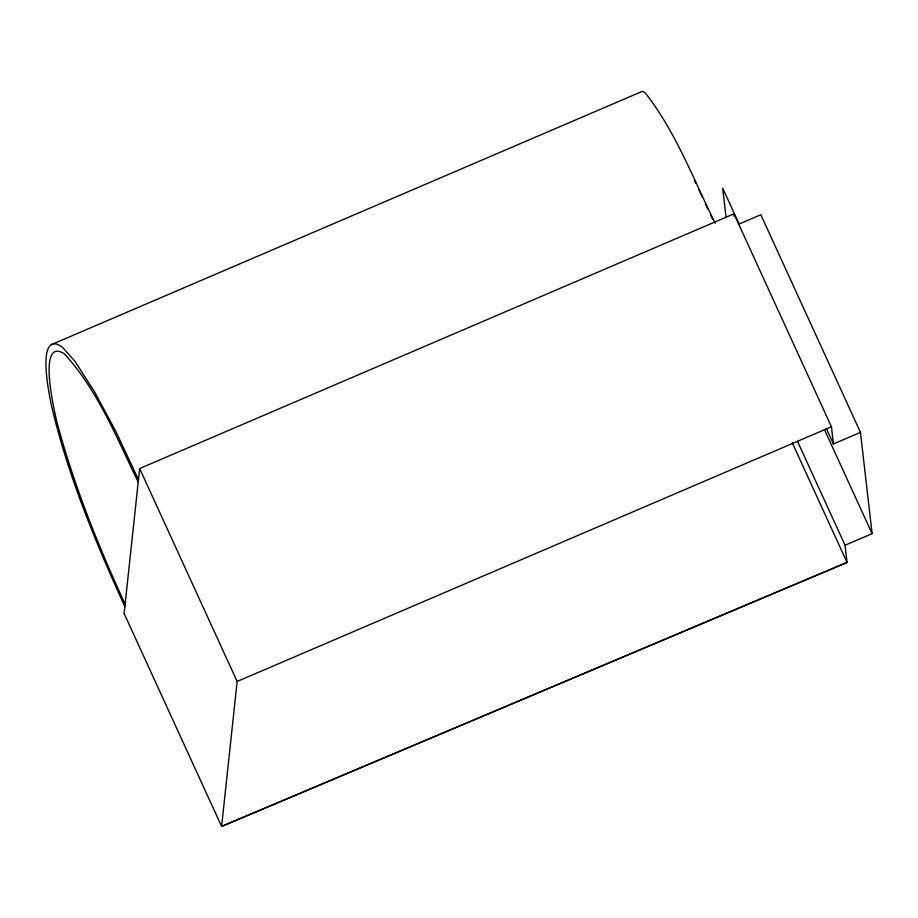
<?xml version="1.0" encoding="UTF-8"?>
<svg xmlns="http://www.w3.org/2000/svg" width="918" height="918" viewBox="0 0 918 918"><rect width="100%" height="100%" fill="white"/><g stroke="black" fill="none" stroke-linecap="round" stroke-linejoin="round"><path stroke-width="1.38" d="M124.102 613.729L139.651 468.547L733.964 213.837L831.444 426.767L833.429 443.956L860.464 432.367L760.827 214.732L739.128 224.038L722.707 188.156L726.104 217.704M139.651 468.547L237.142 681.477L221.617 826.43L847.039 562.424L845.065 545.246L797.512 441.374M51.236 344.686L641.074 91.88A233.218 19.944 66.8 0 1 645.147 92.798C675.671 131.641 693.423 179.205 715.214 223.246M237.142 681.477L831.444 426.767M845.065 545.246L872.1 533.656L860.464 432.367M694.433 180.639L695.706 183.198M138.457 479.655L116.265 432.286L94.451 391.619L74.955 361.313L62.08 346.878L57.788 344.537A234.354 36.204 68 0 0 51.316 404.907C67.622 474.778 95.185 541.494 124.859 606.626M138.193 482.122C116.781 437.989 98.019 390.758 64.593 354.038A226.425 34.987 68 0 0 57.191 423.106C73.991 485.461 98.065 545.602 125.123 604.147M698.816 189.59L702.385 197.278M705.357 203.693L707.732 208.822M710.704 215.237L712.494 219.081M826.292 428.373L833.429 443.956M824.364 429.406L872.1 533.656M792.349 442.969L847.039 562.424L221.617 826.43L124.125 613.499M733.964 213.837L734.262 216.476"/></g></svg>
